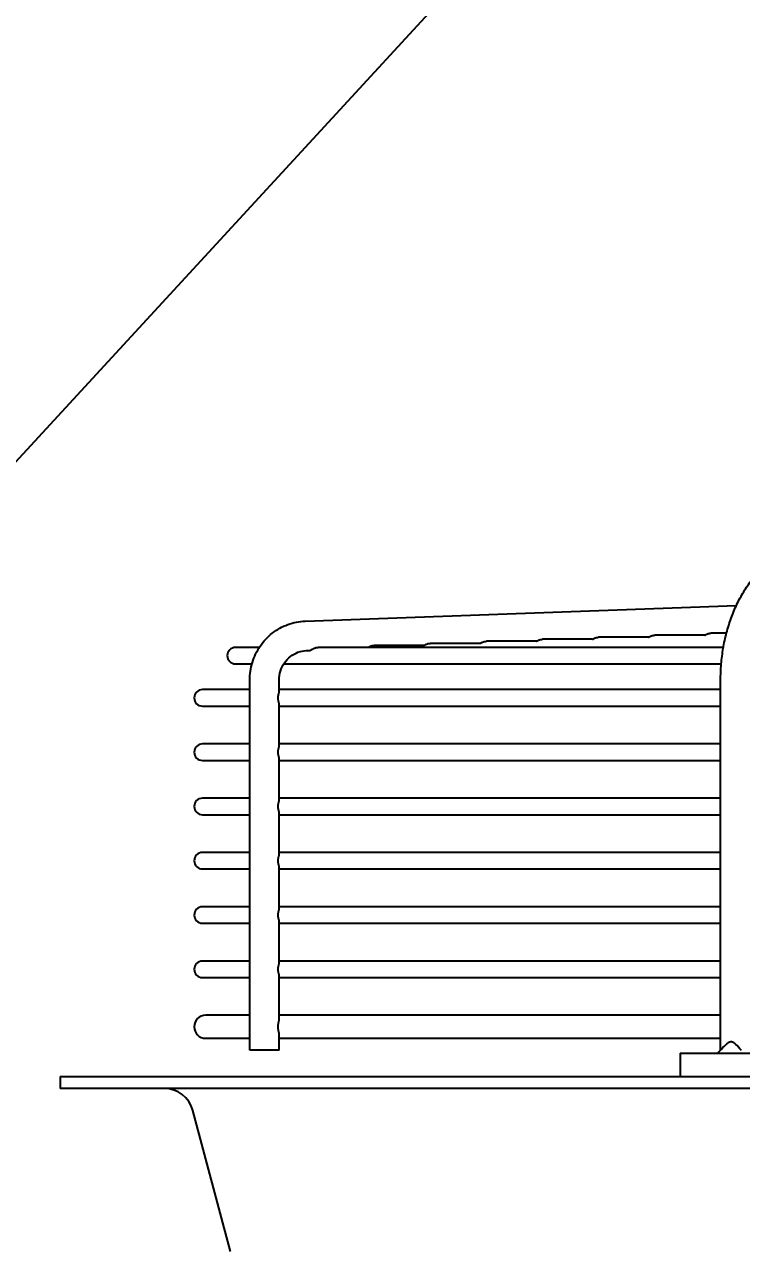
# Model space of a CAD drawing. Header units: millimetres. Extents: x 16200 to 32328, y 18593 to 29476.
# Drawn here: x 16512.63 to 16517.41, y 18982.97 to 18991.16 of the extents above; entities that cross this region are included whole.
import ezdxf

# ---------------------------------------------------------------- set-up
doc = ezdxf.new("R2010")
doc.units = ezdxf.units.MM
doc.header["$LTSCALE"] = 5
doc.layers.add('UNIT', color=6, linetype='Continuous')
doc.layers.add('WS-NO-CONTROL', color=3, linetype='Continuous')
doc.styles.add('SUBMITTAL', font='romans.shx', dxfattribs={"width": 0.75})
doc.dimstyles.new('SUBMITTAL', dxfattribs={"dimtxt": 0.09375, "dimasz": 0.09375, "dimexe": 0.03125, "dimexo": 0.0625, "dimgap": 0.0625, "dimtad": 0, "dimdec": 4, "dimzin": 4, "dimdsep": 46, "dimlunit": 4, "dimtxsty": 'SUBMITTAL', "dimcen": 0.09375, "dimclre": 6, "dimadec": 0, "dimazin": 0, "dimtfac": 1, "dimtdec": 0, "dimtofl": 0, "dimtmove": 0, "dimatfit": 3, "dimfxl": 0, "dimfrac": 2, "dimtolj": 1, "dimtzin": 4, "dimarcsym": 0})

# ---------------------------------------------------------------- blocks, each defined once
blk = doc.blocks.new('*D116')
at = {"layer": 'WS-NO-CONTROL', "color": 6, "lineweight": -2}
for p, q in [((16499.3007, 18976.4231), (16499.3007, 19007.7795)), ((16506.0707, 18976.046), (16506.0707, 19007.7795))]:
    blk.add_line(p, q, dxfattribs=at)
at = {"layer": 'WS-NO-CONTROL', "color": 3, "lineweight": -2}
for p, q in [((16494.3713, 19004.9627), (16489.4419, 19004.9627)), ((16511.0001, 19004.9627), (16515.9295, 19004.9627))]:
    blk.add_line(p, q, dxfattribs=at)
at = {"layer": 'WS-NO-CONTROL', "color": 3}
for points in [[(16494.3713, 19005.7843), (16494.3713, 19004.1412), (16499.3007, 19004.9627)], [(16511.0001, 19005.7843), (16511.0001, 19004.1412), (16506.0707, 19004.9627)]]:
    blk.add_solid(points, dxfattribs=at)
at = {"layer": 'WS-NO-CONTROL', "color": 3, "insert": (16477.4705, 19004.9627), "char_height": 4.9294, "attachment_point": 5, "style": 'SUBMITTAL'}
blk.add_mtext('\\A1;6 3/4"', dxfattribs=at)

msp = doc.modelspace()

# ---------------------------------------------------------------- linework, layer by layer
at = {"layer": 'UNIT'}
for p, q in [((16514.501, 18987.1791), (16517.3763, 18987.283)), ((16516.7911, 18987.0712), (16516.4577, 18987.0712)), ((16517.1653, 18987.0847), (16516.8319, 18987.0847)), ((16517.3103, 18987.0982), (16517.2061, 18987.0982)), ((16514.1951, 18987.0037), (16514.0366, 18987.0037)), ((16517.2898, 18987.0037), (16514.5868, 18987.0037)), ((16515.2944, 18987.0172), (16514.9609, 18987.0172)), ((16515.6686, 18987.0307), (16515.3351, 18987.0307)), ((16516.0428, 18987.0442), (16515.7093, 18987.0442)), ((16516.4169, 18987.0577), (16516.0835, 18987.0577)), ((16514.5082, 18986.9824), (16514.5304, 18986.9832)), ((16514.0366, 18986.8935), (16514.1456, 18986.8935)), ((16514.3583, 18986.8935), (16517.2755, 18986.8935)), ((16514.1309, 18984.3163), (16514.1309, 18986.7856)), ((16514.3278, 18986.7058), (16514.3278, 18986.7856)), ((16517.271, 18984.3163), (16517.271, 18986.7856)), ((16514.1309, 18986.7218), (16513.8161, 18986.7218)), ((16517.271, 18986.7218), (16514.3278, 18986.7218)), ((16513.8161, 18986.6115), (16514.1309, 18986.6115)), ((16514.3278, 18986.3436), (16514.3278, 18986.6275)), ((16514.3278, 18986.6115), (16517.271, 18986.6115)), ((16514.1309, 18986.3596), (16513.8161, 18986.3596)), ((16517.271, 18986.3596), (16514.3278, 18986.3596)), ((16513.8161, 18986.2493), (16514.1309, 18986.2493)), ((16514.3278, 18985.9814), (16514.3278, 18986.2653)), ((16514.3278, 18986.2493), (16517.271, 18986.2493)), ((16514.1309, 18985.9974), (16513.8161, 18985.9974)), ((16517.271, 18985.9974), (16514.3278, 18985.9974)), ((16513.8161, 18985.8871), (16514.1309, 18985.8871)), ((16514.3278, 18985.6192), (16514.3278, 18985.9031)), ((16514.3278, 18985.8871), (16517.271, 18985.8871)), ((16514.1309, 18985.6352), (16513.8161, 18985.6352)), ((16517.271, 18985.6352), (16514.3278, 18985.6352)), ((16513.8161, 18985.5249), (16514.1309, 18985.5249)), ((16514.3278, 18985.257), (16514.3278, 18985.5409)), ((16514.3278, 18985.5249), (16517.271, 18985.5249)), ((16514.1309, 18985.2729), (16513.8161, 18985.2729)), ((16517.271, 18985.2729), (16514.3278, 18985.2729)), ((16513.8161, 18985.1627), (16514.1309, 18985.1627)), ((16514.3278, 18984.8948), (16514.3278, 18985.1787)), ((16514.3278, 18985.1627), (16517.271, 18985.1627)), ((16514.1309, 18984.9107), (16513.8161, 18984.9107)), ((16517.271, 18984.9107), (16514.3278, 18984.9107)), ((16513.8161, 18984.8005), (16514.1309, 18984.8005)), ((16514.3278, 18984.5191), (16514.3278, 18984.8165)), ((16514.3278, 18984.8005), (16517.271, 18984.8005)), ((16514.1309, 18984.5485), (16513.8378, 18984.5485)), ((16517.271, 18984.5485), (16514.3278, 18984.5485)), ((16513.8378, 18984.395), (16514.1309, 18984.395)), ((16514.3278, 18984.3163), (16514.3278, 18984.4245)), ((16514.3278, 18984.395), (16517.271, 18984.395)), ((16514.3278, 18984.3163), (16514.1309, 18984.3163)), ((16517.0011, 18984.2966), (16519.2282, 18984.2966)), ((16517.0011, 18984.2966), (16517.0011, 18984.1391)), ((16512.8673, 18984.1391), (16546.6075, 18984.1391)), ((16512.8673, 18984.1391), (16512.8673, 18984.0604)), ((16546.6075, 18984.0604), (16512.8673, 18984.0604)), ((16514.0024, 18982.9726), (16513.7513, 18983.9142))]:
    msp.add_line(p, q, dxfattribs=at)
for centre, radius, start, end in [((16514.0366, 18986.9486), 0.0551, 90, 270), ((16513.8161, 18986.6666), 0.0551, 90, 270), ((16513.8161, 18986.3044), 0.0551, 90, 270), ((16513.8161, 18985.9422), 0.0551, 90, 270), ((16513.8161, 18985.58), 0.0551, 90, 270), ((16513.8161, 18985.2178), 0.0551, 90, 270), ((16513.8161, 18984.8556), 0.0551, 90, 270), ((16513.8378, 18984.4718), 0.0768, 90, 270), ((16513.5611, 18983.8635), 0.1969, 14.93142, 90)]:
    msp.add_arc(centre, radius, start, end, dxfattribs=at)
for points, knots in [([(16517.271, 18986.7856), (16517.271, 18986.8212), (16517.2725, 18986.8571), (16517.2755, 18986.8925), (16517.2784, 18986.9279), (16517.2829, 18986.9629), (16517.2888, 18986.9976), (16517.2947, 18987.0322), (16517.3021, 18987.0666), (16517.3108, 18987.1001), (16517.3196, 18987.1335), (16517.3297, 18987.166), (16517.3412, 18987.1978), (16517.3527, 18987.2295), (16517.3656, 18987.2605), (16517.3796, 18987.2901), (16517.3936, 18987.3198), (16517.4088, 18987.348), (16517.4253, 18987.3751), (16517.4417, 18987.4022), (16517.4594, 18987.428), (16517.4779, 18987.4522), (16517.4965, 18987.4763), (16517.5159, 18987.4988), (16517.5364, 18987.5196), (16517.5568, 18987.5405), (16517.5783, 18987.5598), (16517.6003, 18987.5771), (16517.6224, 18987.5944), (16517.645, 18987.6098), (16517.6683, 18987.6234), (16517.6917, 18987.6369), (16517.7157, 18987.6485), (16517.74, 18987.6581), (16517.7643, 18987.6676), (16517.7888, 18987.6751), (16517.8137, 18987.6805), (16517.8387, 18987.686), (16517.864, 18987.6894), (16517.8891, 18987.6906)], [0, 0, 0, 0, 0.076921, 0.076921, 0.076921, 0.153842, 0.153842, 0.153842, 0.230763, 0.230763, 0.230763, 0.307684, 0.307684, 0.307684, 0.384605, 0.384605, 0.384605, 0.461526, 0.461526, 0.461526, 0.538447, 0.538447, 0.538447, 0.615368, 0.615368, 0.615368, 0.692289, 0.692289, 0.692289, 0.76921, 0.76921, 0.76921, 0.846132, 0.846132, 0.846132, 0.923053, 0.923053, 0.923053, 1, 1, 1, 1]), ([(16514.1309, 18986.7856), (16514.1309, 18986.8256), (16514.1369, 18986.8656), (16514.1603, 18986.9419), (16514.1777, 18986.9783), (16514.2226, 18987.0442), (16514.25, 18987.0737), (16514.3126, 18987.1228), (16514.3476, 18987.1424), (16514.4221, 18987.1699), (16514.4614, 18987.1777), (16514.501, 18987.1791)], [1.570796, 1.570796, 1.570796, 1.570796, 1.877974, 1.877974, 2.185152, 2.185152, 2.49233, 2.49233, 2.799508, 2.799508, 3.106686, 3.106686, 3.106686, 3.106686]), ([(16516.4169, 18987.0577), (16516.4176, 18987.0581), (16516.4183, 18987.0585), (16516.419, 18987.0588), (16516.4199, 18987.0594), (16516.4208, 18987.0599), (16516.4218, 18987.0604), (16516.4227, 18987.0609), (16516.4236, 18987.0614), (16516.4246, 18987.0619), (16516.4256, 18987.0624), (16516.4265, 18987.0629), (16516.4275, 18987.0633), (16516.4285, 18987.0638), (16516.4295, 18987.0643), (16516.4304, 18987.0647), (16516.4314, 18987.0652), (16516.4324, 18987.0656), (16516.4334, 18987.066), (16516.4344, 18987.0664), (16516.4354, 18987.0668), (16516.4364, 18987.0671), (16516.4374, 18987.0675), (16516.4384, 18987.0678), (16516.4394, 18987.0682), (16516.4404, 18987.0685), (16516.4414, 18987.0688), (16516.4424, 18987.069), (16516.4435, 18987.0693), (16516.4445, 18987.0696), (16516.4455, 18987.0698), (16516.4465, 18987.07), (16516.4475, 18987.0702), (16516.4485, 18987.0704), (16516.4495, 18987.0706), (16516.4505, 18987.0707), (16516.4515, 18987.0708), (16516.4525, 18987.0709), (16516.4534, 18987.071), (16516.4544, 18987.0711), (16516.4554, 18987.0711), (16516.4564, 18987.0712), (16516.4573, 18987.0712), (16516.4575, 18987.0712), (16516.4576, 18987.0712), (16516.4577, 18987.0712)], [0.1768915, 0.1768915, 0.1768915, 0.1768915, 0.195122, 0.195122, 0.195122, 0.2195122, 0.2195122, 0.2195122, 0.2439024, 0.2439024, 0.2439024, 0.2682927, 0.2682927, 0.2682927, 0.2926829, 0.2926829, 0.2926829, 0.3170732, 0.3170732, 0.3170732, 0.3414634, 0.3414634, 0.3414634, 0.3658537, 0.3658537, 0.3658537, 0.3902439, 0.3902439, 0.3902439, 0.4146341, 0.4146341, 0.4146341, 0.4390244, 0.4390244, 0.4390244, 0.4634146, 0.4634146, 0.4634146, 0.4878049, 0.4878049, 0.4878049, 0.5121951, 0.5121951, 0.5121951, 0.515568, 0.515568, 0.515568, 0.515568]), ([(16516.7911, 18987.0712), (16516.7918, 18987.0716), (16516.7925, 18987.072), (16516.7932, 18987.0724), (16516.7941, 18987.0729), (16516.795, 18987.0734), (16516.796, 18987.0739), (16516.7969, 18987.0744), (16516.7979, 18987.0749), (16516.7988, 18987.0754), (16516.7998, 18987.0759), (16516.8007, 18987.0764), (16516.8017, 18987.0768), (16516.8027, 18987.0773), (16516.8037, 18987.0778), (16516.8046, 18987.0782), (16516.8056, 18987.0787), (16516.8066, 18987.0791), (16516.8076, 18987.0795), (16516.8086, 18987.0799), (16516.8096, 18987.0803), (16516.8106, 18987.0806), (16516.8116, 18987.081), (16516.8126, 18987.0813), (16516.8136, 18987.0817), (16516.8146, 18987.082), (16516.8156, 18987.0823), (16516.8166, 18987.0825), (16516.8177, 18987.0828), (16516.8187, 18987.0831), (16516.8197, 18987.0833), (16516.8207, 18987.0835), (16516.8217, 18987.0837), (16516.8227, 18987.0839), (16516.8237, 18987.084), (16516.8247, 18987.0842), (16516.8257, 18987.0843), (16516.8266, 18987.0844), (16516.8276, 18987.0845), (16516.8286, 18987.0846), (16516.8296, 18987.0846), (16516.8306, 18987.0847), (16516.8315, 18987.0847), (16516.8316, 18987.0847), (16516.8318, 18987.0847), (16516.8319, 18987.0847)], [0.1765439, 0.1765439, 0.1765439, 0.1765439, 0.195122, 0.195122, 0.195122, 0.2195122, 0.2195122, 0.2195122, 0.2439024, 0.2439024, 0.2439024, 0.2682927, 0.2682927, 0.2682927, 0.2926829, 0.2926829, 0.2926829, 0.3170732, 0.3170732, 0.3170732, 0.3414634, 0.3414634, 0.3414634, 0.3658537, 0.3658537, 0.3658537, 0.3902439, 0.3902439, 0.3902439, 0.4146341, 0.4146341, 0.4146341, 0.4390244, 0.4390244, 0.4390244, 0.4634146, 0.4634146, 0.4634146, 0.4878049, 0.4878049, 0.4878049, 0.5121951, 0.5121951, 0.5121951, 0.5155818, 0.5155818, 0.5155818, 0.5155818]), ([(16517.1653, 18987.0847), (16517.166, 18987.0851), (16517.1667, 18987.0855), (16517.1674, 18987.0859), (16517.1683, 18987.0864), (16517.1693, 18987.0869), (16517.1702, 18987.0874), (16517.1711, 18987.0879), (16517.1721, 18987.0884), (16517.173, 18987.0889), (16517.174, 18987.0894), (16517.175, 18987.0899), (16517.1759, 18987.0904), (16517.1769, 18987.0908), (16517.1779, 18987.0913), (16517.1789, 18987.0917), (16517.1798, 18987.0922), (16517.1808, 18987.0926), (16517.1818, 18987.093), (16517.1828, 18987.0934), (16517.1838, 18987.0938), (16517.1848, 18987.0941), (16517.1858, 18987.0945), (16517.1868, 18987.0948), (16517.1878, 18987.0952), (16517.1888, 18987.0955), (16517.1898, 18987.0958), (16517.1909, 18987.096), (16517.1919, 18987.0963), (16517.1929, 18987.0966), (16517.1939, 18987.0968), (16517.1949, 18987.097), (16517.1959, 18987.0972), (16517.1969, 18987.0974), (16517.1979, 18987.0975), (16517.1989, 18987.0977), (16517.1999, 18987.0978), (16517.2008, 18987.0979), (16517.2018, 18987.098), (16517.2028, 18987.0981), (16517.2038, 18987.0981), (16517.2047, 18987.0982), (16517.2057, 18987.0982), (16517.2058, 18987.0982), (16517.206, 18987.0982), (16517.2061, 18987.0982)], [0.1761954, 0.1761954, 0.1761954, 0.1761954, 0.195122, 0.195122, 0.195122, 0.2195122, 0.2195122, 0.2195122, 0.2439024, 0.2439024, 0.2439024, 0.2682927, 0.2682927, 0.2682927, 0.2926829, 0.2926829, 0.2926829, 0.3170732, 0.3170732, 0.3170732, 0.3414634, 0.3414634, 0.3414634, 0.3658537, 0.3658537, 0.3658537, 0.3902439, 0.3902439, 0.3902439, 0.4146341, 0.4146341, 0.4146341, 0.4390244, 0.4390244, 0.4390244, 0.4634146, 0.4634146, 0.4634146, 0.4878049, 0.4878049, 0.4878049, 0.5121951, 0.5121951, 0.5121951, 0.5155955, 0.5155955, 0.5155955, 0.5155955]), ([(16514.5304, 18986.9832), (16514.5305, 18986.9832), (16514.5307, 18986.9832), (16514.5309, 18986.9832), (16514.5311, 18986.9832), (16514.5314, 18986.9833), (16514.5317, 18986.9833), (16514.5323, 18986.9834), (16514.5329, 18986.9836), (16514.5335, 18986.9838), (16514.5341, 18986.984), (16514.5348, 18986.9843), (16514.5355, 18986.9846), (16514.5362, 18986.9849), (16514.5369, 18986.9852), (16514.5377, 18986.9856), (16514.5385, 18986.986), (16514.5393, 18986.9864), (16514.5401, 18986.9868), (16514.5409, 18986.9873), (16514.5417, 18986.9877), (16514.5426, 18986.9882), (16514.5434, 18986.9887), (16514.5443, 18986.9892), (16514.5452, 18986.9897), (16514.5461, 18986.9902), (16514.547, 18986.9907), (16514.5479, 18986.9913), (16514.5488, 18986.9918), (16514.5497, 18986.9923), (16514.5507, 18986.9928), (16514.5516, 18986.9933), (16514.5526, 18986.9938), (16514.5535, 18986.9943), (16514.5545, 18986.9948), (16514.5555, 18986.9953), (16514.5564, 18986.9958), (16514.5574, 18986.9963), (16514.5584, 18986.9967), (16514.5594, 18986.9972), (16514.5604, 18986.9976), (16514.5614, 18986.9981), (16514.5624, 18986.9985), (16514.5634, 18986.9989), (16514.5644, 18986.9993), (16514.5654, 18986.9996), (16514.5664, 18987), (16514.5674, 18987.0003), (16514.5684, 18987.0007), (16514.5694, 18987.001), (16514.5704, 18987.0013), (16514.5714, 18987.0016), (16514.5724, 18987.0018), (16514.5734, 18987.0021), (16514.5745, 18987.0023), (16514.5755, 18987.0025), (16514.5765, 18987.0027), (16514.5775, 18987.0029), (16514.5785, 18987.0031), (16514.5795, 18987.0032), (16514.5805, 18987.0033), (16514.5815, 18987.0034), (16514.5825, 18987.0035), (16514.5834, 18987.0036), (16514.5844, 18987.0037), (16514.5854, 18987.0037), (16514.5864, 18987.0037), (16514.5865, 18987.0037), (16514.5866, 18987.0037), (16514.5868, 18987.0037)], [0.0040129, 0.0040129, 0.0040129, 0.0040129, 0.0121951, 0.0121951, 0.0121951, 0.0243902, 0.0243902, 0.0243902, 0.0487805, 0.0487805, 0.0487805, 0.0731707, 0.0731707, 0.0731707, 0.097561, 0.097561, 0.097561, 0.1219512, 0.1219512, 0.1219512, 0.1463415, 0.1463415, 0.1463415, 0.1707317, 0.1707317, 0.1707317, 0.195122, 0.195122, 0.195122, 0.2195122, 0.2195122, 0.2195122, 0.2439024, 0.2439024, 0.2439024, 0.2682927, 0.2682927, 0.2682927, 0.2926829, 0.2926829, 0.2926829, 0.3170732, 0.3170732, 0.3170732, 0.3414634, 0.3414634, 0.3414634, 0.3658537, 0.3658537, 0.3658537, 0.3902439, 0.3902439, 0.3902439, 0.4146341, 0.4146341, 0.4146341, 0.4390244, 0.4390244, 0.4390244, 0.4634146, 0.4634146, 0.4634146, 0.4878049, 0.4878049, 0.4878049, 0.5121951, 0.5121951, 0.5121951, 0.5154991, 0.5154991, 0.5154991, 0.5154991]), ([(16514.9202, 18987.0037), (16514.9208, 18987.0041), (16514.9215, 18987.0044), (16514.9221, 18987.0048), (16514.923, 18987.0053), (16514.924, 18987.0058), (16514.9249, 18987.0063), (16514.9258, 18987.0068), (16514.9268, 18987.0073), (16514.9277, 18987.0078), (16514.9287, 18987.0083), (16514.9297, 18987.0088), (16514.9306, 18987.0093), (16514.9316, 18987.0098), (16514.9326, 18987.0102), (16514.9336, 18987.0107), (16514.9346, 18987.0111), (16514.9356, 18987.0116), (16514.9366, 18987.012), (16514.9376, 18987.0124), (16514.9386, 18987.0128), (16514.9396, 18987.0131), (16514.9406, 18987.0135), (16514.9416, 18987.0138), (16514.9426, 18987.0142), (16514.9436, 18987.0145), (16514.9446, 18987.0148), (16514.9456, 18987.0151), (16514.9466, 18987.0153), (16514.9477, 18987.0156), (16514.9487, 18987.0158), (16514.9497, 18987.016), (16514.9507, 18987.0162), (16514.9517, 18987.0164), (16514.9527, 18987.0166), (16514.9537, 18987.0167), (16514.9547, 18987.0168), (16514.9557, 18987.0169), (16514.9567, 18987.017), (16514.9576, 18987.0171), (16514.9586, 18987.0172), (16514.9596, 18987.0172), (16514.9606, 18987.0172), (16514.9607, 18987.0172), (16514.9608, 18987.0172), (16514.9609, 18987.0172)], [0.1782737, 0.1782737, 0.1782737, 0.1782737, 0.195122, 0.195122, 0.195122, 0.2195122, 0.2195122, 0.2195122, 0.2439024, 0.2439024, 0.2439024, 0.2682927, 0.2682927, 0.2682927, 0.2926829, 0.2926829, 0.2926829, 0.3170732, 0.3170732, 0.3170732, 0.3414634, 0.3414634, 0.3414634, 0.3658537, 0.3658537, 0.3658537, 0.3902439, 0.3902439, 0.3902439, 0.4146341, 0.4146341, 0.4146341, 0.4390244, 0.4390244, 0.4390244, 0.4634146, 0.4634146, 0.4634146, 0.4878049, 0.4878049, 0.4878049, 0.5121951, 0.5121951, 0.5121951, 0.5155129, 0.5155129, 0.5155129, 0.5155129]), ([(16515.2944, 18987.0172), (16515.295, 18987.0176), (16515.2957, 18987.0179), (16515.2963, 18987.0183), (16515.2972, 18987.0188), (16515.2982, 18987.0193), (16515.2991, 18987.0198), (16515.3, 18987.0204), (16515.301, 18987.0209), (16515.302, 18987.0214), (16515.3029, 18987.0219), (16515.3039, 18987.0223), (16515.3049, 18987.0228), (16515.3058, 18987.0233), (16515.3068, 18987.0237), (16515.3078, 18987.0242), (16515.3088, 18987.0246), (16515.3098, 18987.0251), (16515.3108, 18987.0255), (16515.3118, 18987.0259), (16515.3128, 18987.0263), (16515.3138, 18987.0266), (16515.3148, 18987.027), (16515.3158, 18987.0273), (16515.3168, 18987.0277), (16515.3178, 18987.028), (16515.3188, 18987.0283), (16515.3198, 18987.0286), (16515.3208, 18987.0288), (16515.3219, 18987.0291), (16515.3229, 18987.0293), (16515.3239, 18987.0295), (16515.3249, 18987.0297), (16515.3259, 18987.0299), (16515.3269, 18987.0301), (16515.3279, 18987.0302), (16515.3289, 18987.0303), (16515.3299, 18987.0304), (16515.3309, 18987.0305), (16515.3318, 18987.0306), (16515.3328, 18987.0307), (16515.3338, 18987.0307), (16515.3347, 18987.0307), (16515.3349, 18987.0307), (16515.335, 18987.0307), (16515.3351, 18987.0307)], [0.1779295, 0.1779295, 0.1779295, 0.1779295, 0.195122, 0.195122, 0.195122, 0.2195122, 0.2195122, 0.2195122, 0.2439024, 0.2439024, 0.2439024, 0.2682927, 0.2682927, 0.2682927, 0.2926829, 0.2926829, 0.2926829, 0.3170732, 0.3170732, 0.3170732, 0.3414634, 0.3414634, 0.3414634, 0.3658537, 0.3658537, 0.3658537, 0.3902439, 0.3902439, 0.3902439, 0.4146341, 0.4146341, 0.4146341, 0.4390244, 0.4390244, 0.4390244, 0.4634146, 0.4634146, 0.4634146, 0.4878049, 0.4878049, 0.4878049, 0.5121951, 0.5121951, 0.5121951, 0.5155267, 0.5155267, 0.5155267, 0.5155267]), ([(16515.6686, 18987.0307), (16515.6692, 18987.0311), (16515.6699, 18987.0314), (16515.6705, 18987.0318), (16515.6715, 18987.0323), (16515.6724, 18987.0328), (16515.6733, 18987.0334), (16515.6743, 18987.0339), (16515.6752, 18987.0344), (16515.6762, 18987.0349), (16515.6771, 18987.0354), (16515.6781, 18987.0359), (16515.6791, 18987.0363), (16515.68, 18987.0368), (16515.681, 18987.0373), (16515.682, 18987.0377), (16515.683, 18987.0381), (16515.684, 18987.0386), (16515.685, 18987.039), (16515.686, 18987.0394), (16515.687, 18987.0398), (16515.688, 18987.0401), (16515.689, 18987.0405), (16515.69, 18987.0408), (16515.691, 18987.0412), (16515.692, 18987.0415), (16515.693, 18987.0418), (16515.694, 18987.0421), (16515.695, 18987.0423), (16515.6961, 18987.0426), (16515.6971, 18987.0428), (16515.6981, 18987.043), (16515.6991, 18987.0432), (16515.7001, 18987.0434), (16515.7011, 18987.0436), (16515.7021, 18987.0437), (16515.7031, 18987.0438), (16515.7041, 18987.0439), (16515.705, 18987.044), (16515.706, 18987.0441), (16515.707, 18987.0442), (16515.708, 18987.0442), (16515.7089, 18987.0442), (16515.7091, 18987.0442), (16515.7092, 18987.0442), (16515.7093, 18987.0442)], [0.1775844, 0.1775844, 0.1775844, 0.1775844, 0.195122, 0.195122, 0.195122, 0.2195122, 0.2195122, 0.2195122, 0.2439024, 0.2439024, 0.2439024, 0.2682927, 0.2682927, 0.2682927, 0.2926829, 0.2926829, 0.2926829, 0.3170732, 0.3170732, 0.3170732, 0.3414634, 0.3414634, 0.3414634, 0.3658537, 0.3658537, 0.3658537, 0.3902439, 0.3902439, 0.3902439, 0.4146341, 0.4146341, 0.4146341, 0.4390244, 0.4390244, 0.4390244, 0.4634146, 0.4634146, 0.4634146, 0.4878049, 0.4878049, 0.4878049, 0.5121951, 0.5121951, 0.5121951, 0.5155404, 0.5155404, 0.5155404, 0.5155404]), ([(16516.0428, 18987.0442), (16516.0434, 18987.0446), (16516.0441, 18987.0449), (16516.0448, 18987.0453), (16516.0457, 18987.0458), (16516.0466, 18987.0464), (16516.0475, 18987.0469), (16516.0485, 18987.0474), (16516.0494, 18987.0479), (16516.0504, 18987.0484), (16516.0513, 18987.0489), (16516.0523, 18987.0494), (16516.0533, 18987.0498), (16516.0543, 18987.0503), (16516.0552, 18987.0508), (16516.0562, 18987.0512), (16516.0572, 18987.0516), (16516.0582, 18987.0521), (16516.0592, 18987.0525), (16516.0602, 18987.0529), (16516.0612, 18987.0533), (16516.0622, 18987.0536), (16516.0632, 18987.054), (16516.0642, 18987.0543), (16516.0652, 18987.0547), (16516.0662, 18987.055), (16516.0672, 18987.0553), (16516.0682, 18987.0556), (16516.0692, 18987.0558), (16516.0703, 18987.0561), (16516.0713, 18987.0563), (16516.0723, 18987.0565), (16516.0733, 18987.0567), (16516.0743, 18987.0569), (16516.0753, 18987.0571), (16516.0763, 18987.0572), (16516.0773, 18987.0573), (16516.0783, 18987.0574), (16516.0792, 18987.0575), (16516.0802, 18987.0576), (16516.0812, 18987.0576), (16516.0822, 18987.0577), (16516.0831, 18987.0577), (16516.0833, 18987.0577), (16516.0834, 18987.0577), (16516.0835, 18987.0577)], [0.1772384, 0.1772384, 0.1772384, 0.1772384, 0.195122, 0.195122, 0.195122, 0.2195122, 0.2195122, 0.2195122, 0.2439024, 0.2439024, 0.2439024, 0.2682927, 0.2682927, 0.2682927, 0.2926829, 0.2926829, 0.2926829, 0.3170732, 0.3170732, 0.3170732, 0.3414634, 0.3414634, 0.3414634, 0.3658537, 0.3658537, 0.3658537, 0.3902439, 0.3902439, 0.3902439, 0.4146341, 0.4146341, 0.4146341, 0.4390244, 0.4390244, 0.4390244, 0.4634146, 0.4634146, 0.4634146, 0.4878049, 0.4878049, 0.4878049, 0.5121951, 0.5121951, 0.5121951, 0.5155542, 0.5155542, 0.5155542, 0.5155542]), ([(16514.3278, 18986.7856), (16514.3278, 18986.8061), (16514.3308, 18986.8266), (16514.3428, 18986.8655), (16514.3516, 18986.8839), (16514.3741, 18986.9169), (16514.3877, 18986.9314), (16514.4182, 18986.9554), (16514.4351, 18986.9649), (16514.4707, 18986.978), (16514.4894, 18986.9817), (16514.5082, 18986.9824)], [1.570796, 1.570796, 1.570796, 1.570796, 1.877974, 1.877974, 2.185152, 2.185152, 2.49233, 2.49233, 2.799508, 2.799508, 3.106686, 3.106686, 3.106686, 3.106686]), ([(16514.3207, 18986.6666), (16514.3207, 18986.6677), (16514.3208, 18986.6697), (16514.3209, 18986.6726), (16514.3212, 18986.6756), (16514.3215, 18986.6785), (16514.3219, 18986.6814), (16514.3224, 18986.6842), (16514.323, 18986.6869), (16514.3236, 18986.6895), (16514.3243, 18986.6921), (16514.325, 18986.6945), (16514.3256, 18986.6968), (16514.3263, 18986.6989), (16514.3269, 18986.7009), (16514.3273, 18986.7027), (16514.3277, 18986.7043), (16514.3278, 18986.7053), (16514.3278, 18986.7057), (16514.3278, 18986.7058)], [0, 0, 0, 0, 0.047619, 0.0952381, 0.1428571, 0.1904762, 0.2380952, 0.2857143, 0.3333333, 0.3809524, 0.4285714, 0.4761905, 0.5238095, 0.5714286, 0.6190476, 0.6666667, 0.7142857, 0.7619048, 0.7675573, 0.7675573, 0.7675573, 0.7675573]), ([(16514.3278, 18986.6275), (16514.3278, 18986.6276), (16514.3278, 18986.628), (16514.3277, 18986.629), (16514.3273, 18986.6306), (16514.3269, 18986.6324), (16514.3263, 18986.6344), (16514.3256, 18986.6365), (16514.325, 18986.6388), (16514.3243, 18986.6412), (16514.3236, 18986.6438), (16514.323, 18986.6464), (16514.3224, 18986.6491), (16514.3219, 18986.6519), (16514.3215, 18986.6548), (16514.3212, 18986.6577), (16514.3209, 18986.6607), (16514.3208, 18986.6636), (16514.3207, 18986.6656), (16514.3207, 18986.6666)], [0.2324341, 0.2324341, 0.2324341, 0.2324341, 0.2380952, 0.2857143, 0.3333333, 0.3809524, 0.4285714, 0.4761905, 0.5238095, 0.5714286, 0.6190476, 0.6666667, 0.7142857, 0.7619048, 0.8095238, 0.8571429, 0.9047619, 0.952381, 1, 1, 1, 1]), ([(16514.3207, 18986.3044), (16514.3207, 18986.3054), (16514.3208, 18986.3074), (16514.3209, 18986.3104), (16514.3212, 18986.3134), (16514.3215, 18986.3163), (16514.3219, 18986.3192), (16514.3224, 18986.322), (16514.323, 18986.3247), (16514.3236, 18986.3273), (16514.3243, 18986.3299), (16514.325, 18986.3323), (16514.3256, 18986.3346), (16514.3263, 18986.3367), (16514.3269, 18986.3387), (16514.3273, 18986.3405), (16514.3277, 18986.3421), (16514.3278, 18986.3431), (16514.3278, 18986.3435), (16514.3278, 18986.3436)], [0, 0, 0, 0, 0.047619, 0.0952381, 0.1428571, 0.1904762, 0.2380952, 0.2857143, 0.3333333, 0.3809524, 0.4285714, 0.4761905, 0.5238095, 0.5714286, 0.6190476, 0.6666667, 0.7142857, 0.7619048, 0.7675573, 0.7675573, 0.7675573, 0.7675573]), ([(16514.3278, 18986.2653), (16514.3278, 18986.2654), (16514.3278, 18986.2658), (16514.3277, 18986.2668), (16514.3273, 18986.2684), (16514.3269, 18986.2702), (16514.3263, 18986.2722), (16514.3256, 18986.2743), (16514.325, 18986.2766), (16514.3243, 18986.279), (16514.3236, 18986.2816), (16514.323, 18986.2842), (16514.3224, 18986.2869), (16514.3219, 18986.2897), (16514.3215, 18986.2926), (16514.3212, 18986.2955), (16514.3209, 18986.2985), (16514.3208, 18986.3014), (16514.3207, 18986.3034), (16514.3207, 18986.3044)], [0.2324341, 0.2324341, 0.2324341, 0.2324341, 0.2380952, 0.2857143, 0.3333333, 0.3809524, 0.4285714, 0.4761905, 0.5238095, 0.5714286, 0.6190476, 0.6666667, 0.7142857, 0.7619048, 0.8095238, 0.8571429, 0.9047619, 0.952381, 1, 1, 1, 1]), ([(16514.3207, 18985.9422), (16514.3207, 18985.9432), (16514.3208, 18985.9452), (16514.3209, 18985.9482), (16514.3212, 18985.9512), (16514.3215, 18985.9541), (16514.3219, 18985.957), (16514.3224, 18985.9598), (16514.323, 18985.9625), (16514.3236, 18985.9651), (16514.3243, 18985.9677), (16514.325, 18985.9701), (16514.3256, 18985.9724), (16514.3263, 18985.9745), (16514.3269, 18985.9765), (16514.3273, 18985.9783), (16514.3277, 18985.9799), (16514.3278, 18985.9809), (16514.3278, 18985.9813), (16514.3278, 18985.9814)], [0, 0, 0, 0, 0.047619, 0.0952381, 0.1428571, 0.1904762, 0.2380952, 0.2857143, 0.3333333, 0.3809524, 0.4285714, 0.4761905, 0.5238095, 0.5714286, 0.6190476, 0.6666667, 0.7142857, 0.7619048, 0.7675573, 0.7675573, 0.7675573, 0.7675573]), ([(16514.3278, 18985.9031), (16514.3278, 18985.9031), (16514.3278, 18985.9036), (16514.3277, 18985.9046), (16514.3273, 18985.9062), (16514.3269, 18985.908), (16514.3263, 18985.91), (16514.3256, 18985.9121), (16514.325, 18985.9144), (16514.3243, 18985.9168), (16514.3236, 18985.9193), (16514.323, 18985.922), (16514.3224, 18985.9247), (16514.3219, 18985.9275), (16514.3215, 18985.9304), (16514.3212, 18985.9333), (16514.3209, 18985.9362), (16514.3208, 18985.9392), (16514.3207, 18985.9412), (16514.3207, 18985.9422)], [0.2324341, 0.2324341, 0.2324341, 0.2324341, 0.2380952, 0.2857143, 0.3333333, 0.3809524, 0.4285714, 0.4761905, 0.5238095, 0.5714286, 0.6190476, 0.6666667, 0.7142857, 0.7619048, 0.8095238, 0.8571429, 0.9047619, 0.952381, 1, 1, 1, 1]), ([(16514.3207, 18985.58), (16514.3207, 18985.581), (16514.3208, 18985.583), (16514.3209, 18985.586), (16514.3212, 18985.589), (16514.3215, 18985.5919), (16514.3219, 18985.5948), (16514.3224, 18985.5976), (16514.323, 18985.6003), (16514.3236, 18985.6029), (16514.3243, 18985.6055), (16514.325, 18985.6079), (16514.3256, 18985.6102), (16514.3263, 18985.6123), (16514.3269, 18985.6143), (16514.3273, 18985.6161), (16514.3277, 18985.6177), (16514.3278, 18985.6187), (16514.3278, 18985.6191), (16514.3278, 18985.6192)], [0, 0, 0, 0, 0.047619, 0.0952381, 0.1428571, 0.1904762, 0.2380952, 0.2857143, 0.3333333, 0.3809524, 0.4285714, 0.4761905, 0.5238095, 0.5714286, 0.6190476, 0.6666667, 0.7142857, 0.7619048, 0.7675573, 0.7675573, 0.7675573, 0.7675573]), ([(16514.3278, 18985.5409), (16514.3278, 18985.5409), (16514.3278, 18985.5414), (16514.3277, 18985.5424), (16514.3273, 18985.544), (16514.3269, 18985.5458), (16514.3263, 18985.5478), (16514.3256, 18985.5499), (16514.325, 18985.5522), (16514.3243, 18985.5546), (16514.3236, 18985.5571), (16514.323, 18985.5598), (16514.3224, 18985.5625), (16514.3219, 18985.5653), (16514.3215, 18985.5682), (16514.3212, 18985.5711), (16514.3209, 18985.574), (16514.3208, 18985.577), (16514.3207, 18985.579), (16514.3207, 18985.58)], [0.2324341, 0.2324341, 0.2324341, 0.2324341, 0.2380952, 0.2857143, 0.3333333, 0.3809524, 0.4285714, 0.4761905, 0.5238095, 0.5714286, 0.6190476, 0.6666667, 0.7142857, 0.7619048, 0.8095238, 0.8571429, 0.9047619, 0.952381, 1, 1, 1, 1]), ([(16514.3207, 18985.2178), (16514.3207, 18985.2188), (16514.3208, 18985.2208), (16514.3209, 18985.2238), (16514.3212, 18985.2268), (16514.3215, 18985.2297), (16514.3219, 18985.2326), (16514.3224, 18985.2354), (16514.323, 18985.2381), (16514.3236, 18985.2407), (16514.3243, 18985.2433), (16514.325, 18985.2457), (16514.3256, 18985.2479), (16514.3263, 18985.2501), (16514.3269, 18985.2521), (16514.3273, 18985.2539), (16514.3277, 18985.2555), (16514.3278, 18985.2565), (16514.3278, 18985.2569), (16514.3278, 18985.257)], [0, 0, 0, 0, 0.047619, 0.0952381, 0.1428571, 0.1904762, 0.2380952, 0.2857143, 0.3333333, 0.3809524, 0.4285714, 0.4761905, 0.5238095, 0.5714286, 0.6190476, 0.6666667, 0.7142857, 0.7619048, 0.7675573, 0.7675573, 0.7675573, 0.7675573]), ([(16514.3278, 18985.1787), (16514.3278, 18985.1787), (16514.3278, 18985.1792), (16514.3277, 18985.1802), (16514.3273, 18985.1818), (16514.3269, 18985.1836), (16514.3263, 18985.1856), (16514.3256, 18985.1877), (16514.325, 18985.19), (16514.3243, 18985.1924), (16514.3236, 18985.1949), (16514.323, 18985.1976), (16514.3224, 18985.2003), (16514.3219, 18985.2031), (16514.3215, 18985.206), (16514.3212, 18985.2089), (16514.3209, 18985.2118), (16514.3208, 18985.2148), (16514.3207, 18985.2168), (16514.3207, 18985.2178)], [0.2324341, 0.2324341, 0.2324341, 0.2324341, 0.2380952, 0.2857143, 0.3333333, 0.3809524, 0.4285714, 0.4761905, 0.5238095, 0.5714286, 0.6190476, 0.6666667, 0.7142857, 0.7619048, 0.8095238, 0.8571429, 0.9047619, 0.952381, 1, 1, 1, 1]), ([(16514.3207, 18984.8556), (16514.3207, 18984.8566), (16514.3208, 18984.8586), (16514.3209, 18984.8616), (16514.3212, 18984.8646), (16514.3215, 18984.8675), (16514.3219, 18984.8704), (16514.3224, 18984.8732), (16514.323, 18984.8759), (16514.3236, 18984.8785), (16514.3243, 18984.881), (16514.325, 18984.8835), (16514.3256, 18984.8857), (16514.3263, 18984.8879), (16514.3269, 18984.8899), (16514.3273, 18984.8917), (16514.3277, 18984.8933), (16514.3278, 18984.8942), (16514.3278, 18984.8947), (16514.3278, 18984.8948)], [0, 0, 0, 0, 0.047619, 0.0952381, 0.1428571, 0.1904762, 0.2380952, 0.2857143, 0.3333333, 0.3809524, 0.4285714, 0.4761905, 0.5238095, 0.5714286, 0.6190476, 0.6666667, 0.7142857, 0.7619048, 0.7675573, 0.7675573, 0.7675573, 0.7675573]), ([(16514.3278, 18984.8165), (16514.3278, 18984.8165), (16514.3278, 18984.817), (16514.3277, 18984.818), (16514.3273, 18984.8196), (16514.3269, 18984.8214), (16514.3263, 18984.8234), (16514.3256, 18984.8255), (16514.325, 18984.8278), (16514.3243, 18984.8302), (16514.3236, 18984.8327), (16514.323, 18984.8354), (16514.3224, 18984.8381), (16514.3219, 18984.8409), (16514.3215, 18984.8438), (16514.3212, 18984.8467), (16514.3209, 18984.8496), (16514.3208, 18984.8526), (16514.3207, 18984.8546), (16514.3207, 18984.8556)], [0.2324341, 0.2324341, 0.2324341, 0.2324341, 0.2380952, 0.2857143, 0.3333333, 0.3809524, 0.4285714, 0.4761905, 0.5238095, 0.5714286, 0.6190476, 0.6666667, 0.7142857, 0.7619048, 0.8095238, 0.8571429, 0.9047619, 0.952381, 1, 1, 1, 1]), ([(16514.3207, 18984.4718), (16514.3207, 18984.4731), (16514.3208, 18984.4757), (16514.321, 18984.4795), (16514.3213, 18984.4833), (16514.3217, 18984.4871), (16514.3222, 18984.4907), (16514.3227, 18984.4942), (16514.3234, 18984.4976), (16514.324, 18984.5008), (16514.3247, 18984.5039), (16514.3254, 18984.5068), (16514.3261, 18984.5095), (16514.3266, 18984.5119), (16514.3271, 18984.5142), (16514.3275, 18984.5162), (16514.3277, 18984.5178), (16514.3278, 18984.5187), (16514.3278, 18984.5191)], [0, 0, 0, 0, 0.047619, 0.0952381, 0.1428571, 0.1904762, 0.2380952, 0.2857143, 0.3333333, 0.3809524, 0.4285714, 0.4761905, 0.5238095, 0.5714286, 0.6190476, 0.6666667, 0.7142857, 0.7472018, 0.7472018, 0.7472018, 0.7472018]), ([(16514.3278, 18984.4245), (16514.3278, 18984.4248), (16514.3277, 18984.4257), (16514.3275, 18984.4273), (16514.3271, 18984.4293), (16514.3266, 18984.4316), (16514.3261, 18984.4341), (16514.3254, 18984.4368), (16514.3247, 18984.4396), (16514.324, 18984.4427), (16514.3234, 18984.4459), (16514.3227, 18984.4493), (16514.3222, 18984.4528), (16514.3217, 18984.4565), (16514.3213, 18984.4602), (16514.321, 18984.464), (16514.3208, 18984.4679), (16514.3207, 18984.4705), (16514.3207, 18984.4718)], [0.2527899, 0.2527899, 0.2527899, 0.2527899, 0.2857143, 0.3333333, 0.3809524, 0.4285714, 0.4761905, 0.5238095, 0.5714286, 0.6190476, 0.6666667, 0.7142857, 0.7619048, 0.8095238, 0.8571429, 0.9047619, 0.952381, 1, 1, 1, 1]), ([(16517.4102, 18984.3128), (16517.3956, 18984.3305), (16517.3836, 18984.3443), (16517.3671, 18984.3594), (16517.3615, 18984.3638), (16517.3531, 18984.3682), (16517.3502, 18984.3694), (16517.345, 18984.3706), (16517.3428, 18984.3709), (16517.3384, 18984.3709), (16517.3362, 18984.3706), (16517.331, 18984.3694), (16517.3281, 18984.3682), (16517.3197, 18984.3638), (16517.314, 18984.3594), (16517.3051, 18984.3512), (16517.302, 18984.3482), (16517.2988, 18984.3448)], [-0.8535379, -0.8535379, -0.8535379, -0.8535379, -0.6469728, -0.6469728, -0.5301949, -0.5301949, -0.4705503, -0.4705503, -0.4267696, -0.4267696, -0.3829888, -0.3829888, -0.3233442, -0.3233442, -0.2065661, -0.2065661, -0.1484108, -0.1484108, -0.1484108, -0.1484108])]:
    msp.add_open_spline(points, degree=3, knots=knots, dxfattribs=at)
msp.add_open_spline([(16517.2511, 18984.2966), (16517.2673, 18984.3124), (16517.2832, 18984.3285), (16517.2988, 18984.3448)], degree=3, dxfattribs=at)

# ---------------------------------------------------------------- dimensions: what is measured, and where the dimension line sits
at = {"layer": 'WS-NO-CONTROL', "color": 3}
dim = msp.add_linear_dim(base=(16499.3007, 19004.9627), p1=(16506.0707, 18973.2292), p2=(16499.3007, 18973.6063), dimstyle='SUBMITTAL', override={"dimscale": 70.42, "dimtxt": 0.07, "dimasz": 0.07, "dimexe": 0.04, "dimexo": 0.04, "dimgap": 0.03125, "dimdec": 3, "dimzin": 3, "dimclrd": 3, "dimclrt": 3, "dimtdec": 3, "dimtix": 1}, dxfattribs=at)
dim.commit()
dim.dimension.update_dxf_attribs({"geometry": '*D116', "text_midpoint": (16477.4705, 19004.9627), "dimtype": 160})

# ---------------------------------------------------------------- leaders
at = {"layer": 'UNIT'}
msp.add_leader([(16505.8874, 18980.974), (16522.6653, 18999.2204)], dimstyle='SUBMITTAL', override={"dimscale": 36, "dimarcsym": 1}, dxfattribs=at)

doc.saveas('drawing.dxf')
